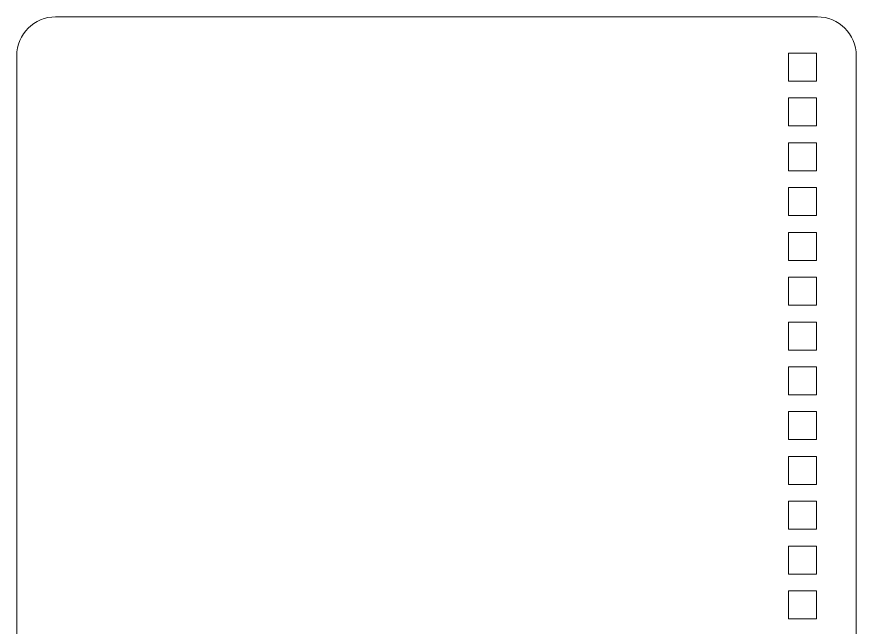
# Model space of a CAD drawing. Header units: centimetres. Extents: x -30.6 to 32.1, y -25.7 to 17.6.
# Drawn here: x -30.35 to -15.35, y 6.67 to 17.57 of the extents above; entities that cross this region are included whole.
import ezdxf

# ---------------------------------------------------------------- set-up
doc = ezdxf.new("R2010")
doc.units = ezdxf.units.CM
doc.header["$MEASUREMENT"] = 0
doc.layers.add('layer 1', color=7, linetype='Continuous')

msp = doc.modelspace()

# ---------------------------------------------------------------- linework, layer by layer
at = {"layer": 'layer 1', "color": 19, "lineweight": 20}
for points, knots in [([(-16.04341, 17.57142), (-16.04341, 17.57142), (-29.65548, 17.57142), (-29.65548, 17.57142), (-29.65548, 17.57142), (-30.03716, 17.57142), (-30.34944, 17.25914), (-30.34944, 16.87746), (-30.34944, 16.87746), (-30.34944, 16.87746), (-30.34944, -2.73462), (-30.34944, -2.73462), (-30.34944, -2.73462), (-30.34944, -3.1163), (-30.03716, -3.42858), (-29.65548, -3.42858), (-29.65548, -3.42858), (-29.65548, -3.42858), (-16.04341, -3.42858), (-16.04341, -3.42858), (-16.04341, -3.42858), (-15.66173, -3.42858), (-15.34945, -3.1163), (-15.34945, -2.73462), (-15.34945, -2.73462), (-15.34945, -2.73462), (-15.34945, 16.87746), (-15.34945, 16.87746), (-15.34945, 16.87746), (-15.34945, 17.25914), (-15.66173, 17.57142), (-16.04341, 17.57142)], [0, 0, 0, 0, 0.11111111, 0.11111111, 0.11111111, 0.11111111, 0.22222222, 0.22222222, 0.22222222, 0.22222222, 0.33333333, 0.33333333, 0.33333333, 0.33333333, 0.44444444, 0.44444444, 0.44444444, 0.44444444, 0.55555556, 0.55555556, 0.55555556, 0.55555556, 0.66666667, 0.66666667, 0.66666667, 0.66666667, 0.77777778, 0.77777778, 0.77777778, 0.77777778, 1, 1, 1, 1]), ([(-16.05797, 16.92142), (-16.05797, 16.92142), (-16.55797, 16.92142), (-16.55797, 16.92142), (-16.55797, 16.92142), (-16.55797, 16.92142), (-16.55797, 16.42142), (-16.55797, 16.42142), (-16.55797, 16.42142), (-16.55797, 16.42142), (-16.05797, 16.42142), (-16.05797, 16.42142), (-16.05797, 16.42142), (-16.05797, 16.42142), (-16.05797, 16.92142), (-16.05797, 16.92142)], [0, 0, 0, 0, 0.2, 0.2, 0.2, 0.2, 0.4, 0.4, 0.4, 0.4, 0.6, 0.6, 0.6, 0.6, 1, 1, 1, 1]), ([(-16.05797, 16.12142), (-16.05797, 16.12142), (-16.55797, 16.12142), (-16.55797, 16.12142), (-16.55797, 16.12142), (-16.55797, 16.12142), (-16.55797, 15.62142), (-16.55797, 15.62142), (-16.55797, 15.62142), (-16.55797, 15.62142), (-16.05797, 15.62142), (-16.05797, 15.62142), (-16.05797, 15.62142), (-16.05797, 15.62142), (-16.05797, 16.12142), (-16.05797, 16.12142)], [0, 0, 0, 0, 0.2, 0.2, 0.2, 0.2, 0.4, 0.4, 0.4, 0.4, 0.6, 0.6, 0.6, 0.6, 1, 1, 1, 1]), ([(-16.05797, 15.32142), (-16.05797, 15.32142), (-16.55797, 15.32142), (-16.55797, 15.32142), (-16.55797, 15.32142), (-16.55797, 15.32142), (-16.55797, 14.82142), (-16.55797, 14.82142), (-16.55797, 14.82142), (-16.55797, 14.82142), (-16.05797, 14.82142), (-16.05797, 14.82142), (-16.05797, 14.82142), (-16.05797, 14.82142), (-16.05797, 15.32142), (-16.05797, 15.32142)], [0, 0, 0, 0, 0.2, 0.2, 0.2, 0.2, 0.4, 0.4, 0.4, 0.4, 0.6, 0.6, 0.6, 0.6, 1, 1, 1, 1]), ([(-16.05797, 14.52142), (-16.05797, 14.52142), (-16.55797, 14.52142), (-16.55797, 14.52142), (-16.55797, 14.52142), (-16.55797, 14.52142), (-16.55797, 14.02142), (-16.55797, 14.02142), (-16.55797, 14.02142), (-16.55797, 14.02142), (-16.05797, 14.02142), (-16.05797, 14.02142), (-16.05797, 14.02142), (-16.05797, 14.02142), (-16.05797, 14.52142), (-16.05797, 14.52142)], [0, 0, 0, 0, 0.2, 0.2, 0.2, 0.2, 0.4, 0.4, 0.4, 0.4, 0.6, 0.6, 0.6, 0.6, 1, 1, 1, 1]), ([(-16.05797, 13.72142), (-16.05797, 13.72142), (-16.55797, 13.72142), (-16.55797, 13.72142), (-16.55797, 13.72142), (-16.55797, 13.72142), (-16.55797, 13.22142), (-16.55797, 13.22142), (-16.55797, 13.22142), (-16.55797, 13.22142), (-16.05797, 13.22142), (-16.05797, 13.22142), (-16.05797, 13.22142), (-16.05797, 13.22142), (-16.05797, 13.72142), (-16.05797, 13.72142)], [0, 0, 0, 0, 0.2, 0.2, 0.2, 0.2, 0.4, 0.4, 0.4, 0.4, 0.6, 0.6, 0.6, 0.6, 1, 1, 1, 1]), ([(-16.05797, 12.92142), (-16.05797, 12.92142), (-16.55797, 12.92142), (-16.55797, 12.92142), (-16.55797, 12.92142), (-16.55797, 12.92142), (-16.55797, 12.42142), (-16.55797, 12.42142), (-16.55797, 12.42142), (-16.55797, 12.42142), (-16.05797, 12.42142), (-16.05797, 12.42142), (-16.05797, 12.42142), (-16.05797, 12.42142), (-16.05797, 12.92142), (-16.05797, 12.92142)], [0, 0, 0, 0, 0.2, 0.2, 0.2, 0.2, 0.4, 0.4, 0.4, 0.4, 0.6, 0.6, 0.6, 0.6, 1, 1, 1, 1]), ([(-16.05797, 12.12142), (-16.05797, 12.12142), (-16.55797, 12.12142), (-16.55797, 12.12142), (-16.55797, 12.12142), (-16.55797, 12.12142), (-16.55797, 11.62142), (-16.55797, 11.62142), (-16.55797, 11.62142), (-16.55797, 11.62142), (-16.05797, 11.62142), (-16.05797, 11.62142), (-16.05797, 11.62142), (-16.05797, 11.62142), (-16.05797, 12.12142), (-16.05797, 12.12142)], [0, 0, 0, 0, 0.2, 0.2, 0.2, 0.2, 0.4, 0.4, 0.4, 0.4, 0.6, 0.6, 0.6, 0.6, 1, 1, 1, 1]), ([(-16.05797, 11.32142), (-16.05797, 11.32142), (-16.55797, 11.32142), (-16.55797, 11.32142), (-16.55797, 11.32142), (-16.55797, 11.32142), (-16.55797, 10.82142), (-16.55797, 10.82142), (-16.55797, 10.82142), (-16.55797, 10.82142), (-16.05797, 10.82142), (-16.05797, 10.82142), (-16.05797, 10.82142), (-16.05797, 10.82142), (-16.05797, 11.32142), (-16.05797, 11.32142)], [0, 0, 0, 0, 0.2, 0.2, 0.2, 0.2, 0.4, 0.4, 0.4, 0.4, 0.6, 0.6, 0.6, 0.6, 1, 1, 1, 1]), ([(-16.05797, 10.52142), (-16.05797, 10.52142), (-16.55797, 10.52142), (-16.55797, 10.52142), (-16.55797, 10.52142), (-16.55797, 10.52142), (-16.55797, 10.02142), (-16.55797, 10.02142), (-16.55797, 10.02142), (-16.55797, 10.02142), (-16.05797, 10.02142), (-16.05797, 10.02142), (-16.05797, 10.02142), (-16.05797, 10.02142), (-16.05797, 10.52142), (-16.05797, 10.52142)], [0, 0, 0, 0, 0.2, 0.2, 0.2, 0.2, 0.4, 0.4, 0.4, 0.4, 0.6, 0.6, 0.6, 0.6, 1, 1, 1, 1]), ([(-16.05797, 9.72142), (-16.05797, 9.72142), (-16.55797, 9.72142), (-16.55797, 9.72142), (-16.55797, 9.72142), (-16.55797, 9.72142), (-16.55797, 9.22142), (-16.55797, 9.22142), (-16.55797, 9.22142), (-16.55797, 9.22142), (-16.05797, 9.22142), (-16.05797, 9.22142), (-16.05797, 9.22142), (-16.05797, 9.22142), (-16.05797, 9.72142), (-16.05797, 9.72142)], [0, 0, 0, 0, 0.2, 0.2, 0.2, 0.2, 0.4, 0.4, 0.4, 0.4, 0.6, 0.6, 0.6, 0.6, 1, 1, 1, 1]), ([(-16.05797, 8.92142), (-16.05797, 8.92142), (-16.55797, 8.92142), (-16.55797, 8.92142), (-16.55797, 8.92142), (-16.55797, 8.92142), (-16.55797, 8.42142), (-16.55797, 8.42142), (-16.55797, 8.42142), (-16.55797, 8.42142), (-16.05797, 8.42142), (-16.05797, 8.42142), (-16.05797, 8.42142), (-16.05797, 8.42142), (-16.05797, 8.92142), (-16.05797, 8.92142)], [0, 0, 0, 0, 0.2, 0.2, 0.2, 0.2, 0.4, 0.4, 0.4, 0.4, 0.6, 0.6, 0.6, 0.6, 1, 1, 1, 1]), ([(-16.05797, 8.12142), (-16.05797, 8.12142), (-16.55797, 8.12142), (-16.55797, 8.12142), (-16.55797, 8.12142), (-16.55797, 8.12142), (-16.55797, 7.62142), (-16.55797, 7.62142), (-16.55797, 7.62142), (-16.55797, 7.62142), (-16.05797, 7.62142), (-16.05797, 7.62142), (-16.05797, 7.62142), (-16.05797, 7.62142), (-16.05797, 8.12142), (-16.05797, 8.12142)], [0, 0, 0, 0, 0.2, 0.2, 0.2, 0.2, 0.4, 0.4, 0.4, 0.4, 0.6, 0.6, 0.6, 0.6, 1, 1, 1, 1]), ([(-16.05797, 7.32142), (-16.05797, 7.32142), (-16.55797, 7.32142), (-16.55797, 7.32142), (-16.55797, 7.32142), (-16.55797, 7.32142), (-16.55797, 6.82142), (-16.55797, 6.82142), (-16.55797, 6.82142), (-16.55797, 6.82142), (-16.05797, 6.82142), (-16.05797, 6.82142), (-16.05797, 6.82142), (-16.05797, 6.82142), (-16.05797, 7.32142), (-16.05797, 7.32142)], [0, 0, 0, 0, 0.2, 0.2, 0.2, 0.2, 0.4, 0.4, 0.4, 0.4, 0.6, 0.6, 0.6, 0.6, 1, 1, 1, 1])]:
    msp.add_open_spline(points, degree=3, knots=knots, dxfattribs=at)

doc.saveas('drawing.dxf')
